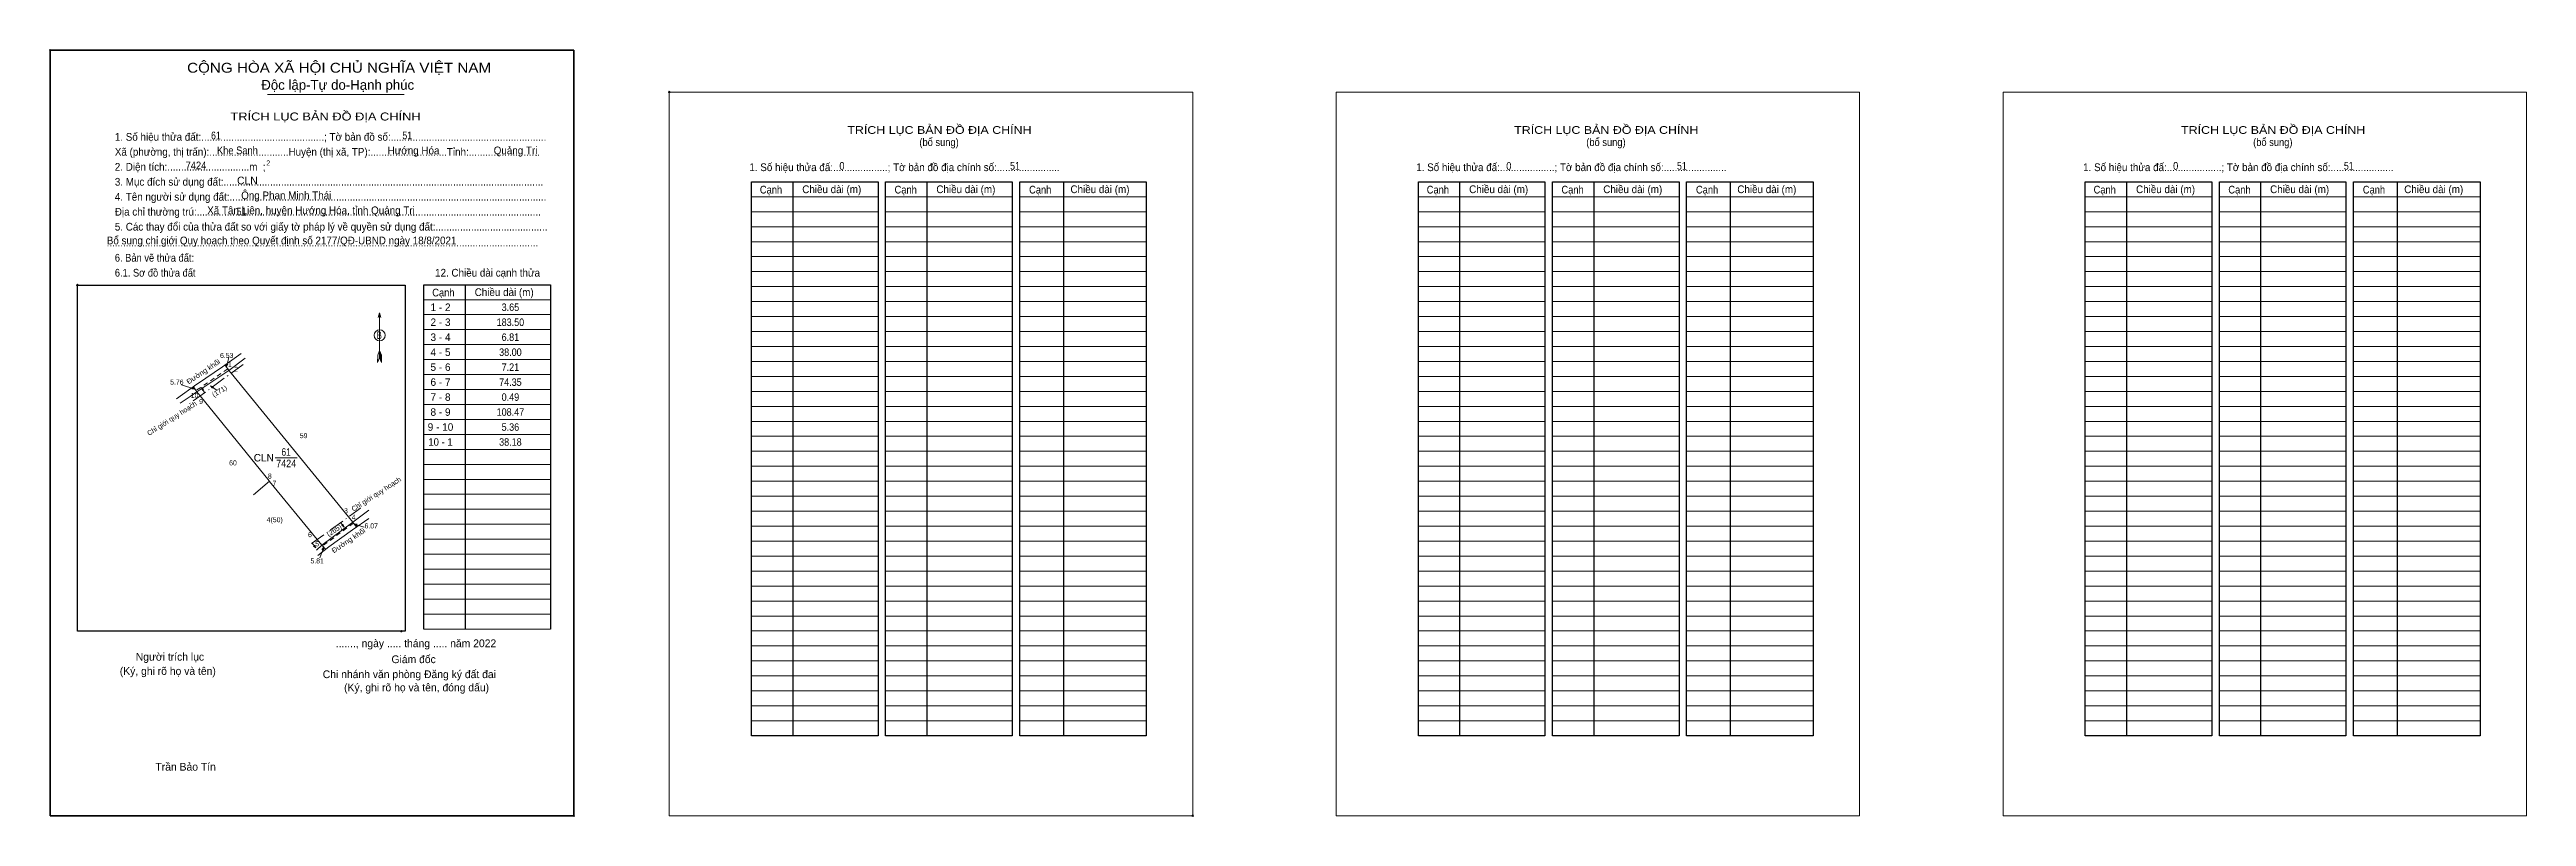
# Model space of a CAD drawing. Header units: metres. Extents: x 548983 to 551434, y 1840659 to 1841418.
import ezdxf
from ezdxf.enums import TextEntityAlignment as Align

# ---------------------------------------------------------------- set-up
doc = ezdxf.new("R2010")
doc.units = ezdxf.units.M
doc.header["$LTSCALE"] = 3
doc.header["$PDMODE"] = 32
doc.header["$PDSIZE"] = 1.5
for name, pattern in [('DOT_DASHED', [7.7, 5, -1.2, 0.3, -1.2]), ('MEDIUM_DASHED', [4.5, 3, -1.5]), ('SHORT_DASHED', [2.7, 1.5, -1.2])]:
    doc.linetypes.add(name, pattern=pattern)
for name, color, linetype, lineweight in [('1', 7, 'Continuous', 13), ('13', 7, 'Continuous', 13), ('2', 7, 'Continuous', 13), ('5', 7, 'Continuous', 13), ('50', 7, 'DOT_DASHED', 13), ('6', 7, 'DOT_DASHED', 13)]:
    doc.layers.add(name, color=color, linetype=linetype, lineweight=lineweight)
for name, color, linetype in [('3', 7, 'Continuous'), ('4', 7, 'Continuous'), ('52', 7, 'Continuous')]:
    doc.layers.add(name, color=color, linetype=linetype)

msp = doc.modelspace()

# ---------------------------------------------------------------- linework, layer by layer
at = {"layer": '1', "lineweight": 25}
for p, q in [((549718.58, 1841287.58), (549718.58, 1840739.31)), ((549851.25, 1841287.58), (549851.25, 1840739.31)), ((549986.38, 1841287.58), (549986.38, 1840739.31)), ((550378.38, 1841287.58), (550378.38, 1840739.31)), ((550511.04, 1841287.58), (550511.04, 1840739.31)), ((550646.17, 1841287.58), (550646.17, 1840739.31)), ((551038.17, 1841287.58), (551038.17, 1840739.31)), ((551170.83, 1841287.58), (551170.83, 1840739.31)), ((551305.96, 1841287.58), (551305.96, 1840739.31)), ((549394.47, 1841185.72), (549394.47, 1840844.91))]:
    msp.add_line(p, q, dxfattribs=at)
at = {"layer": '1'}
for p, q in [((549677.83, 1841272.76), (549803.05, 1841272.76)), ((549810.5, 1841272.76), (549935.71, 1841272.76)), ((549943.16, 1841272.76), (550068.37, 1841272.76)), ((550337.63, 1841272.76), (550462.84, 1841272.76)), ((550470.29, 1841272.76), (550595.5, 1841272.76)), ((550602.95, 1841272.76), (550728.16, 1841272.76)), ((550997.42, 1841272.76), (551122.63, 1841272.76)), ((551130.08, 1841272.76), (551255.29, 1841272.76)), ((551262.74, 1841272.76), (551387.95, 1841272.76)), ((549677.83, 1841257.94), (549803.05, 1841257.94)), ((549677.83, 1841243.12), (549803.05, 1841243.12)), ((549810.5, 1841257.94), (549935.71, 1841257.94)), ((549810.5, 1841243.12), (549935.71, 1841243.12)), ((549943.16, 1841257.94), (550068.37, 1841257.94)), ((549943.16, 1841243.12), (550068.37, 1841243.12)), ((550337.63, 1841257.94), (550462.84, 1841257.94)), ((550337.63, 1841243.12), (550462.84, 1841243.12)), ((550470.29, 1841257.94), (550595.5, 1841257.94)), ((550470.29, 1841243.12), (550595.5, 1841243.12)), ((550602.95, 1841257.94), (550728.16, 1841257.94)), ((550602.95, 1841243.12), (550728.16, 1841243.12)), ((550997.42, 1841257.94), (551122.63, 1841257.94)), ((550997.42, 1841243.12), (551122.63, 1841243.12)), ((551130.08, 1841257.94), (551255.29, 1841257.94)), ((551130.08, 1841243.12), (551255.29, 1841243.12)), ((551262.74, 1841257.94), (551387.95, 1841257.94)), ((551262.74, 1841243.12), (551387.95, 1841243.12)), ((549677.83, 1841228.31), (549803.05, 1841228.31)), ((549677.83, 1841213.49), (549803.05, 1841213.49)), ((549810.5, 1841228.31), (549935.71, 1841228.31)), ((549810.5, 1841213.49), (549935.71, 1841213.49)), ((549943.16, 1841228.31), (550068.37, 1841228.31)), ((549943.16, 1841213.49), (550068.37, 1841213.49)), ((550337.63, 1841228.31), (550462.84, 1841228.31)), ((550337.63, 1841213.49), (550462.84, 1841213.49)), ((550470.29, 1841228.31), (550595.5, 1841228.31)), ((550470.29, 1841213.49), (550595.5, 1841213.49)), ((550602.95, 1841228.31), (550728.16, 1841228.31)), ((550602.95, 1841213.49), (550728.16, 1841213.49)), ((550997.42, 1841228.31), (551122.63, 1841228.31)), ((550997.42, 1841213.49), (551122.63, 1841213.49)), ((551130.08, 1841228.31), (551255.29, 1841228.31)), ((551130.08, 1841213.49), (551255.29, 1841213.49)), ((551262.74, 1841228.31), (551387.95, 1841228.31)), ((551262.74, 1841213.49), (551387.95, 1841213.49)), ((549677.83, 1841198.67), (549803.05, 1841198.67)), ((549810.5, 1841198.67), (549935.71, 1841198.67)), ((549943.16, 1841198.67), (550068.37, 1841198.67)), ((550337.63, 1841198.67), (550462.84, 1841198.67)), ((550470.29, 1841198.67), (550595.5, 1841198.67)), ((550602.95, 1841198.67), (550728.16, 1841198.67)), ((550997.42, 1841198.67), (551122.63, 1841198.67)), ((551130.08, 1841198.67), (551255.29, 1841198.67)), ((551262.74, 1841198.67), (551387.95, 1841198.67)), ((549353.72, 1841170.91), (549478.93, 1841170.91)), ((549677.83, 1841183.85), (549803.05, 1841183.85)), ((549677.83, 1841169.03), (549803.05, 1841169.03)), ((549810.5, 1841183.85), (549935.71, 1841183.85)), ((549810.5, 1841169.03), (549935.71, 1841169.03)), ((549943.16, 1841183.85), (550068.37, 1841183.85)), ((549943.16, 1841169.03), (550068.37, 1841169.03)), ((550337.63, 1841183.85), (550462.84, 1841183.85)), ((550337.63, 1841169.03), (550462.84, 1841169.03)), ((550470.29, 1841183.85), (550595.5, 1841183.85)), ((550470.29, 1841169.03), (550595.5, 1841169.03)), ((550602.95, 1841183.85), (550728.16, 1841183.85)), ((550602.95, 1841169.03), (550728.16, 1841169.03)), ((550997.42, 1841183.85), (551122.63, 1841183.85)), ((550997.42, 1841169.03), (551122.63, 1841169.03)), ((551130.08, 1841183.85), (551255.29, 1841183.85)), ((551130.08, 1841169.03), (551255.29, 1841169.03)), ((551262.74, 1841183.85), (551387.95, 1841183.85)), ((551262.74, 1841169.03), (551387.95, 1841169.03)), ((549309.83, 1841158.04), (549309.83, 1841113.22)), ((549353.72, 1841156.09), (549478.93, 1841156.09)), ((549353.72, 1841141.27), (549478.93, 1841141.27)), ((549677.83, 1841154.21), (549803.05, 1841154.21)), ((549677.83, 1841139.4), (549803.05, 1841139.4)), ((549810.5, 1841154.21), (549935.71, 1841154.21)), ((549810.5, 1841139.4), (549935.71, 1841139.4)), ((549943.16, 1841154.21), (550068.37, 1841154.21)), ((549943.16, 1841139.4), (550068.37, 1841139.4)), ((550337.63, 1841154.21), (550462.84, 1841154.21)), ((550337.63, 1841139.4), (550462.84, 1841139.4)), ((550470.29, 1841154.21), (550595.5, 1841154.21)), ((550470.29, 1841139.4), (550595.5, 1841139.4)), ((550602.95, 1841154.21), (550728.16, 1841154.21)), ((550602.95, 1841139.4), (550728.16, 1841139.4)), ((550997.42, 1841154.21), (551122.63, 1841154.21)), ((550997.42, 1841139.4), (551122.63, 1841139.4)), ((551130.08, 1841154.21), (551255.29, 1841154.21)), ((551130.08, 1841139.4), (551255.29, 1841139.4)), ((551262.74, 1841154.21), (551387.95, 1841154.21)), ((551262.74, 1841139.4), (551387.95, 1841139.4)), ((549158.25, 1841104.33), (549160.52, 1841113.71)), ((549309.83, 1841120.62), (549307.95, 1841116.06)), ((549309.83, 1841120.62), (549311.73, 1841116.06)), ((549309.83, 1841119.98), (549311.73, 1841115.39)), ((549309.83, 1841119.34), (549311.73, 1841114.75)), ((549309.83, 1841118.7), (549311.75, 1841114.08)), ((549309.83, 1841118.03), (549311.75, 1841113.41)), ((549309.83, 1841117.39), (549311.75, 1841112.75)), ((549309.83, 1841116.75), (549311.75, 1841112.08)), ((549309.83, 1841116.11), (549311.78, 1841111.41)), ((549309.83, 1841115.46), (549311.78, 1841110.75)), ((549309.83, 1841114.82), (549311.78, 1841110.08)), ((549309.83, 1841114.18), (549311.8, 1841109.44)), ((549309.83, 1841113.22), (549311.8, 1841108.65)), ((549311.8, 1841108.65), (549311.73, 1841116.06)), ((549353.72, 1841126.45), (549478.93, 1841126.45)), ((549353.72, 1841111.63), (549478.93, 1841111.63)), ((549677.83, 1841124.58), (549803.05, 1841124.58)), ((549810.5, 1841124.58), (549935.71, 1841124.58)), ((549943.16, 1841124.58), (550068.37, 1841124.58)), ((550337.63, 1841124.58), (550462.84, 1841124.58)), ((550470.29, 1841124.58), (550595.5, 1841124.58)), ((550602.95, 1841124.58), (550728.16, 1841124.58)), ((550997.42, 1841124.58), (551122.63, 1841124.58)), ((551130.08, 1841124.58), (551255.29, 1841124.58)), ((551262.74, 1841124.58), (551387.95, 1841124.58)), ((549353.72, 1841096.82), (549478.93, 1841096.82)), ((549677.83, 1841109.76), (549803.05, 1841109.76)), ((549677.83, 1841094.94), (549803.05, 1841094.94)), ((549810.5, 1841109.76), (549935.71, 1841109.76)), ((549810.5, 1841094.94), (549935.71, 1841094.94)), ((549943.16, 1841109.76), (550068.37, 1841109.76)), ((549943.16, 1841094.94), (550068.37, 1841094.94)), ((550337.63, 1841109.76), (550462.84, 1841109.76)), ((550337.63, 1841094.94), (550462.84, 1841094.94)), ((550470.29, 1841109.76), (550595.5, 1841109.76)), ((550470.29, 1841094.94), (550595.5, 1841094.94)), ((550602.95, 1841109.76), (550728.16, 1841109.76)), ((550602.95, 1841094.94), (550728.16, 1841094.94)), ((550997.42, 1841109.76), (551122.63, 1841109.76)), ((550997.42, 1841094.94), (551122.63, 1841094.94)), ((551130.08, 1841109.76), (551255.29, 1841109.76)), ((551130.08, 1841094.94), (551255.29, 1841094.94)), ((551262.74, 1841109.76), (551387.95, 1841109.76)), ((551262.74, 1841094.94), (551387.95, 1841094.94)), ((549127.17, 1841082.36), (549113.79, 1841086.72)), ((549133.5, 1841084), (549136.76, 1841079.08)), ((549142.51, 1841085.64), (549149.09, 1841081.14)), ((549353.72, 1841082), (549478.93, 1841082)), ((549353.72, 1841067.18), (549478.93, 1841067.18)), ((549677.83, 1841080.12), (549803.05, 1841080.12)), ((549677.83, 1841065.31), (549803.05, 1841065.31)), ((549810.5, 1841080.12), (549935.71, 1841080.12)), ((549810.5, 1841065.31), (549935.71, 1841065.31)), ((549943.16, 1841080.12), (550068.37, 1841080.12)), ((549943.16, 1841065.31), (550068.37, 1841065.31)), ((550337.63, 1841080.12), (550462.84, 1841080.12)), ((550337.63, 1841065.31), (550462.84, 1841065.31)), ((550470.29, 1841080.12), (550595.5, 1841080.12)), ((550470.29, 1841065.31), (550595.5, 1841065.31)), ((550602.95, 1841080.12), (550728.16, 1841080.12)), ((550602.95, 1841065.31), (550728.16, 1841065.31)), ((550997.42, 1841080.12), (551122.63, 1841080.12)), ((550997.42, 1841065.31), (551122.63, 1841065.31)), ((551130.08, 1841080.12), (551255.29, 1841080.12)), ((551130.08, 1841065.31), (551255.29, 1841065.31)), ((551262.74, 1841080.12), (551387.95, 1841080.12)), ((551262.74, 1841065.31), (551387.95, 1841065.31)), ((549353.72, 1841052.36), (549478.93, 1841052.36)), ((549677.83, 1841050.49), (549803.05, 1841050.49)), ((549810.5, 1841050.49), (549935.71, 1841050.49)), ((549943.16, 1841050.49), (550068.37, 1841050.49)), ((550337.63, 1841050.49), (550462.84, 1841050.49)), ((550470.29, 1841050.49), (550595.5, 1841050.49)), ((550602.95, 1841050.49), (550728.16, 1841050.49)), ((550997.42, 1841050.49), (551122.63, 1841050.49)), ((551130.08, 1841050.49), (551255.29, 1841050.49)), ((551262.74, 1841050.49), (551387.95, 1841050.49)), ((549353.72, 1841037.54), (549478.93, 1841037.54)), ((549353.72, 1841022.73), (549478.93, 1841022.73)), ((549677.83, 1841035.67), (549803.05, 1841035.67)), ((549677.83, 1841020.85), (549803.05, 1841020.85)), ((549810.5, 1841035.67), (549935.71, 1841035.67)), ((549810.5, 1841020.85), (549935.71, 1841020.85)), ((549943.16, 1841035.67), (550068.37, 1841035.67)), ((549943.16, 1841020.85), (550068.37, 1841020.85)), ((550337.63, 1841035.67), (550462.84, 1841035.67)), ((550337.63, 1841020.85), (550462.84, 1841020.85)), ((550470.29, 1841035.67), (550595.5, 1841035.67)), ((550470.29, 1841020.85), (550595.5, 1841020.85)), ((550602.95, 1841035.67), (550728.16, 1841035.67)), ((550602.95, 1841020.85), (550728.16, 1841020.85)), ((550997.42, 1841035.67), (551122.63, 1841035.67)), ((550997.42, 1841020.85), (551122.63, 1841020.85)), ((551130.08, 1841035.67), (551255.29, 1841035.67)), ((551130.08, 1841020.85), (551255.29, 1841020.85)), ((551262.74, 1841035.67), (551387.95, 1841035.67)), ((551262.74, 1841020.85), (551387.95, 1841020.85)), ((549201, 1840991.16), (549185.07, 1840977.61)), ((549353.72, 1841007.91), (549478.93, 1841007.91)), ((549353.72, 1840993.09), (549478.93, 1840993.09)), ((549677.83, 1841006.03), (549803.05, 1841006.03)), ((549677.83, 1840991.22), (549803.05, 1840991.22)), ((549810.5, 1841006.03), (549935.71, 1841006.03)), ((549810.5, 1840991.22), (549935.71, 1840991.22)), ((549943.16, 1841006.03), (550068.37, 1841006.03)), ((549943.16, 1840991.22), (550068.37, 1840991.22)), ((550337.63, 1841006.03), (550462.84, 1841006.03)), ((550337.63, 1840991.22), (550462.84, 1840991.22)), ((550470.29, 1841006.03), (550595.5, 1841006.03)), ((550470.29, 1840991.22), (550595.5, 1840991.22)), ((550602.95, 1841006.03), (550728.16, 1841006.03)), ((550602.95, 1840991.22), (550728.16, 1840991.22)), ((550997.42, 1841006.03), (551122.63, 1841006.03)), ((550997.42, 1840991.22), (551122.63, 1840991.22)), ((551130.08, 1841006.03), (551255.29, 1841006.03)), ((551130.08, 1840991.22), (551255.29, 1840991.22)), ((551262.74, 1841006.03), (551387.95, 1841006.03)), ((551262.74, 1840991.22), (551387.95, 1840991.22)), ((549353.72, 1840978.27), (549478.93, 1840978.27)), ((549677.83, 1840976.4), (549803.05, 1840976.4)), ((549810.5, 1840976.4), (549935.71, 1840976.4)), ((549943.16, 1840976.4), (550068.37, 1840976.4)), ((550337.63, 1840976.4), (550462.84, 1840976.4)), ((550470.29, 1840976.4), (550595.5, 1840976.4)), ((550602.95, 1840976.4), (550728.16, 1840976.4)), ((550997.42, 1840976.4), (551122.63, 1840976.4)), ((551130.08, 1840976.4), (551255.29, 1840976.4)), ((551262.74, 1840976.4), (551387.95, 1840976.4)), ((549274.75, 1840945.75), (549271.31, 1840950.32)), ((549284.71, 1840948.74), (549294.73, 1840945.75)), ((549353.72, 1840963.45), (549478.93, 1840963.45)), ((549353.72, 1840948.63), (549478.93, 1840948.63)), ((549677.83, 1840961.58), (549803.05, 1840961.58)), ((549677.83, 1840946.76), (549803.05, 1840946.76)), ((549810.5, 1840961.58), (549935.71, 1840961.58)), ((549810.5, 1840946.76), (549935.71, 1840946.76)), ((549943.16, 1840961.58), (550068.37, 1840961.58)), ((549943.16, 1840946.76), (550068.37, 1840946.76)), ((550337.63, 1840961.58), (550462.84, 1840961.58)), ((550337.63, 1840946.76), (550462.84, 1840946.76)), ((550470.29, 1840961.58), (550595.5, 1840961.58)), ((550470.29, 1840946.76), (550595.5, 1840946.76)), ((550602.95, 1840961.58), (550728.16, 1840961.58)), ((550602.95, 1840946.76), (550728.16, 1840946.76)), ((550997.42, 1840961.58), (551122.63, 1840961.58)), ((550997.42, 1840946.76), (551122.63, 1840946.76)), ((551130.08, 1840961.58), (551255.29, 1840961.58)), ((551130.08, 1840946.76), (551255.29, 1840946.76)), ((551262.74, 1840961.58), (551387.95, 1840961.58)), ((551262.74, 1840946.76), (551387.95, 1840946.76)), ((549246.84, 1840925.21), (549243.15, 1840930.03)), ((549252.74, 1840928.07), (549247.27, 1840923.06)), ((549254.52, 1840926.13), (549250.64, 1840915.35)), ((549353.72, 1840933.82), (549478.93, 1840933.82)), ((549353.72, 1840919), (549478.93, 1840919)), ((549677.83, 1840931.94), (549803.05, 1840931.94)), ((549677.83, 1840917.12), (549803.05, 1840917.12)), ((549810.5, 1840931.94), (549935.71, 1840931.94)), ((549810.5, 1840917.12), (549935.71, 1840917.12)), ((549943.16, 1840931.94), (550068.37, 1840931.94)), ((549943.16, 1840917.12), (550068.37, 1840917.12)), ((550337.63, 1840931.94), (550462.84, 1840931.94)), ((550337.63, 1840917.12), (550462.84, 1840917.12)), ((550470.29, 1840931.94), (550595.5, 1840931.94)), ((550470.29, 1840917.12), (550595.5, 1840917.12)), ((550602.95, 1840931.94), (550728.16, 1840931.94)), ((550602.95, 1840917.12), (550728.16, 1840917.12)), ((550997.42, 1840931.94), (551122.63, 1840931.94)), ((550997.42, 1840917.12), (551122.63, 1840917.12)), ((551130.08, 1840931.94), (551255.29, 1840931.94)), ((551130.08, 1840917.12), (551255.29, 1840917.12)), ((551262.74, 1840931.94), (551387.95, 1840931.94)), ((551262.74, 1840917.12), (551387.95, 1840917.12)), ((549353.72, 1840904.18), (549478.93, 1840904.18)), ((549677.83, 1840902.31), (549803.05, 1840902.31)), ((549810.5, 1840902.31), (549935.71, 1840902.31)), ((549943.16, 1840902.31), (550068.37, 1840902.31)), ((550337.63, 1840902.31), (550462.84, 1840902.31)), ((550470.29, 1840902.31), (550595.5, 1840902.31)), ((550602.95, 1840902.31), (550728.16, 1840902.31)), ((550997.42, 1840902.31), (551122.63, 1840902.31)), ((551130.08, 1840902.31), (551255.29, 1840902.31)), ((551262.74, 1840902.31), (551387.95, 1840902.31)), ((549353.72, 1840889.36), (549478.93, 1840889.36)), ((549353.72, 1840874.54), (549478.93, 1840874.54)), ((549677.83, 1840887.49), (549803.05, 1840887.49)), ((549677.83, 1840872.67), (549803.05, 1840872.67)), ((549810.5, 1840887.49), (549935.71, 1840887.49)), ((549810.5, 1840872.67), (549935.71, 1840872.67)), ((549943.16, 1840887.49), (550068.37, 1840887.49)), ((549943.16, 1840872.67), (550068.37, 1840872.67)), ((550337.63, 1840887.49), (550462.84, 1840887.49)), ((550337.63, 1840872.67), (550462.84, 1840872.67)), ((550470.29, 1840887.49), (550595.5, 1840887.49)), ((550470.29, 1840872.67), (550595.5, 1840872.67)), ((550602.95, 1840887.49), (550728.16, 1840887.49)), ((550602.95, 1840872.67), (550728.16, 1840872.67)), ((550997.42, 1840887.49), (551122.63, 1840887.49)), ((550997.42, 1840872.67), (551122.63, 1840872.67)), ((551130.08, 1840887.49), (551255.29, 1840887.49)), ((551130.08, 1840872.67), (551255.29, 1840872.67)), ((551262.74, 1840887.49), (551387.95, 1840887.49)), ((551262.74, 1840872.67), (551387.95, 1840872.67)), ((549353.72, 1840859.73), (549478.93, 1840859.73)), ((549353.72, 1840844.91), (549478.93, 1840844.91)), ((549677.83, 1840857.85), (549803.05, 1840857.85)), ((549677.83, 1840843.03), (549803.05, 1840843.03)), ((549810.5, 1840857.85), (549935.71, 1840857.85)), ((549810.5, 1840843.03), (549935.71, 1840843.03)), ((549943.16, 1840857.85), (550068.37, 1840857.85)), ((549943.16, 1840843.03), (550068.37, 1840843.03)), ((550337.63, 1840857.85), (550462.84, 1840857.85)), ((550337.63, 1840843.03), (550462.84, 1840843.03)), ((550470.29, 1840857.85), (550595.5, 1840857.85)), ((550470.29, 1840843.03), (550595.5, 1840843.03)), ((550602.95, 1840857.85), (550728.16, 1840857.85)), ((550602.95, 1840843.03), (550728.16, 1840843.03)), ((550997.42, 1840857.85), (551122.63, 1840857.85)), ((550997.42, 1840843.03), (551122.63, 1840843.03)), ((551130.08, 1840857.85), (551255.29, 1840857.85)), ((551130.08, 1840843.03), (551255.29, 1840843.03)), ((551262.74, 1840857.85), (551387.95, 1840857.85)), ((551262.74, 1840843.03), (551387.95, 1840843.03)), ((549677.83, 1840828.22), (549803.05, 1840828.22)), ((549810.5, 1840828.22), (549935.71, 1840828.22)), ((549943.16, 1840828.22), (550068.37, 1840828.22)), ((550337.63, 1840828.22), (550462.84, 1840828.22)), ((550470.29, 1840828.22), (550595.5, 1840828.22)), ((550602.95, 1840828.22), (550728.16, 1840828.22)), ((550997.42, 1840828.22), (551122.63, 1840828.22)), ((551130.08, 1840828.22), (551255.29, 1840828.22)), ((551262.74, 1840828.22), (551387.95, 1840828.22)), ((549677.83, 1840813.4), (549803.05, 1840813.4)), ((549677.83, 1840798.58), (549803.05, 1840798.58)), ((549810.5, 1840813.4), (549935.71, 1840813.4)), ((549810.5, 1840798.58), (549935.71, 1840798.58)), ((549943.16, 1840813.4), (550068.37, 1840813.4)), ((549943.16, 1840798.58), (550068.37, 1840798.58)), ((550337.63, 1840813.4), (550462.84, 1840813.4)), ((550337.63, 1840798.58), (550462.84, 1840798.58)), ((550470.29, 1840813.4), (550595.5, 1840813.4)), ((550470.29, 1840798.58), (550595.5, 1840798.58)), ((550602.95, 1840813.4), (550728.16, 1840813.4)), ((550602.95, 1840798.58), (550728.16, 1840798.58)), ((550997.42, 1840813.4), (551122.63, 1840813.4)), ((550997.42, 1840798.58), (551122.63, 1840798.58)), ((551130.08, 1840813.4), (551255.29, 1840813.4)), ((551130.08, 1840798.58), (551255.29, 1840798.58)), ((551262.74, 1840813.4), (551387.95, 1840813.4)), ((551262.74, 1840798.58), (551387.95, 1840798.58)), ((549677.83, 1840783.76), (549803.05, 1840783.76)), ((549677.83, 1840768.94), (549803.05, 1840768.94)), ((549810.5, 1840783.76), (549935.71, 1840783.76)), ((549810.5, 1840768.94), (549935.71, 1840768.94)), ((549943.16, 1840783.76), (550068.37, 1840783.76)), ((549943.16, 1840768.94), (550068.37, 1840768.94)), ((550337.63, 1840783.76), (550462.84, 1840783.76)), ((550337.63, 1840768.94), (550462.84, 1840768.94)), ((550470.29, 1840783.76), (550595.5, 1840783.76)), ((550470.29, 1840768.94), (550595.5, 1840768.94)), ((550602.95, 1840783.76), (550728.16, 1840783.76)), ((550602.95, 1840768.94), (550728.16, 1840768.94)), ((550997.42, 1840783.76), (551122.63, 1840783.76)), ((550997.42, 1840768.94), (551122.63, 1840768.94)), ((551130.08, 1840783.76), (551255.29, 1840783.76)), ((551130.08, 1840768.94), (551255.29, 1840768.94)), ((551262.74, 1840783.76), (551387.95, 1840783.76)), ((551262.74, 1840768.94), (551387.95, 1840768.94)), ((549677.83, 1840754.12), (549803.05, 1840754.12)), ((549810.5, 1840754.12), (549935.71, 1840754.12)), ((549943.16, 1840754.12), (550068.37, 1840754.12)), ((550337.63, 1840754.12), (550462.84, 1840754.12)), ((550470.29, 1840754.12), (550595.5, 1840754.12)), ((550602.95, 1840754.12), (550728.16, 1840754.12)), ((550997.42, 1840754.12), (551122.63, 1840754.12)), ((551130.08, 1840754.12), (551255.29, 1840754.12)), ((551262.74, 1840754.12), (551387.95, 1840754.12))]:
    msp.add_line(p, q, dxfattribs=at)
at = {"layer": '1', "linetype": 'MEDIUM_DASHED'}
for p, q in [((549156.89, 1841106.15), (549160.8, 1841100.92)), ((549125.59, 1841084.55), (549128.95, 1841079.87)), ((549286.93, 1840945.72), (549283.33, 1840950.61)), ((549256.67, 1840923.78), (549252.74, 1840928.07))]:
    msp.add_line(p, q, dxfattribs=at)
at = {"layer": '1', "lineweight": 25}
for points in [[(549677.83, 1841287.58), (549803.05, 1841287.58), (549803.05, 1840739.31), (549677.83, 1840739.31)], [(549810.5, 1841287.58), (549935.71, 1841287.58), (549935.71, 1840739.31), (549810.5, 1840739.31)], [(549943.16, 1841287.58), (550068.37, 1841287.58), (550068.37, 1840739.31), (549943.16, 1840739.31)], [(550337.63, 1841287.58), (550462.84, 1841287.58), (550462.84, 1840739.31), (550337.63, 1840739.31)], [(550470.29, 1841287.58), (550595.5, 1841287.58), (550595.5, 1840739.31), (550470.29, 1840739.31)], [(550602.95, 1841287.58), (550728.16, 1841287.58), (550728.16, 1840739.31), (550602.95, 1840739.31)], [(550997.42, 1841287.58), (551122.63, 1841287.58), (551122.63, 1840739.31), (550997.42, 1840739.31)], [(551130.08, 1841287.58), (551255.29, 1841287.58), (551255.29, 1840739.31), (551130.08, 1840739.31)], [(551262.74, 1841287.58), (551387.95, 1841287.58), (551387.95, 1840739.31), (551262.74, 1840739.31)], [(549010.85, 1841185.35), (549335, 1841185.35), (549335, 1840842.81), (549010.85, 1840842.81)]]:
    msp.add_lwpolyline(points, close=True, dxfattribs=at)
msp.add_lwpolyline([(549353.72, 1840844.91), (549353.72, 1841185.72), (549478.93, 1841185.72), (549478.93, 1840844.91)], dxfattribs=at)
at = {"layer": '1'}
for points in [[(549311.11, 1841153.27), (549309.83, 1841158.04), (549308.54, 1841153.27)], [(549309.83, 1841113.22), (549307.85, 1841108.65), (549307.95, 1841116.06)], [(549159.69, 1841107.07), (549158.25, 1841104.33), (549158.23, 1841107.42)], [(549124.55, 1841084), (549127.17, 1841082.36), (549124.08, 1841082.57)], [(549134.53, 1841081.09), (549133.5, 1841084), (549135.78, 1841081.92)], [(549144.56, 1841083.33), (549142.51, 1841085.64), (549145.41, 1841084.57)], [(549299.34, 1840954.2), (549282.94, 1840943), (549259.74, 1840926.19), (549248.78, 1840917.6)], [(549273.55, 1840948.6), (549274.75, 1840945.75), (549272.35, 1840947.69)], [(549287.37, 1840947.16), (549284.71, 1840948.74), (549287.8, 1840948.6)], [(549245.62, 1840928.05), (549246.84, 1840925.21), (549244.42, 1840927.13)], [(549252.8, 1840923.56), (549254.52, 1840926.13), (549254.21, 1840923.05)]]:
    msp.add_lwpolyline(points, dxfattribs=at)
at = {"layer": '1', "linetype": 'SHORT_DASHED'}
for points in [[(549160.79, 1841100.95), (549159.61, 1841102.39), (549128.09, 1841080.93), (549128.95, 1841079.87)], [(549283.33, 1840950.61), (549283.98, 1840949.81), (549253.46, 1840927.19), (549252.74, 1840928.07)]]:
    msp.add_lwpolyline(points, dxfattribs=at)
at = {"layer": '1'}
msp.add_lwpolyline([(549128.95, 1841079.87), (549160.79, 1841100.95), (549163.09, 1841098.12), (549279.02, 1840955.89), (549283.33, 1840950.61), (549252.74, 1840928.07), (549248.17, 1840933.64), (549201.02, 1840991.13), (549200.71, 1840991.51), (549132.33, 1841075.71)], close=True, dxfattribs=at)
msp.add_circle((549309.831, 1841135.632), 5.47, dxfattribs=at)
for p in [(548984.04, 1841417.72), (549596.48, 1841376.42), (549010.85, 1841185.35), (549331.42, 1840842.81), (549501.86, 1840660.21), (550114.3, 1840660.21)]:
    msp.add_point(p, dxfattribs=at)
at = {"layer": '13'}
msp.add_line((549198.9, 1841373.94), (549334.08, 1841373.94), dxfattribs=at)
at = {"layer": '2'}
msp.add_line((549206.64, 1841014.51), (549228.18, 1841014.51), dxfattribs=at)
at = {"layer": '2', "lineweight": 35}
msp.add_lwpolyline([(548984.04, 1841417.75), (549501.86, 1841417.75), (549501.86, 1840660.21), (548984.04, 1840660.21)], close=True, dxfattribs=at)
at = {"layer": '2'}
for points in [[(549596.48, 1841376.42), (550114.3, 1841376.42), (550114.3, 1840660.21), (549596.48, 1840660.21)], [(550256.28, 1841376.42), (550774.1, 1841376.42), (550774.1, 1840660.21), (550256.28, 1840660.21)], [(550916.07, 1841376.42), (551433.89, 1841376.42), (551433.89, 1840660.21), (550916.07, 1840660.21)]]:
    msp.add_lwpolyline(points, close=True, dxfattribs=at)
at = {"layer": '5'}
msp.add_line((549160.8, 1841100.92), (549176.83, 1841112.92), dxfattribs=at)
for points in [[(549108.87, 1841072.88), (549129.05, 1841087.31), (549129.69, 1841087.74), (549129.69, 1841087.74), (549154.44, 1841104.39), (549154.44, 1841104.39), (549154.54, 1841104.46), (549172.93, 1841117.71)], [(549112.37, 1841068.57), (549122.28, 1841075.09), (549128.95, 1841079.87)], [(549283.33, 1840950.61), (549283.5, 1840950.74), (549299.27, 1840962.7)]]:
    msp.add_lwpolyline(points, dxfattribs=at)
at = {"layer": '50'}
msp.add_line((549242.47, 1840929.53), (549291.05, 1840964.56), dxfattribs=at)
at = {"layer": '6'}
msp.add_line((549174.89, 1841106.72), (549120.99, 1841067.45), dxfattribs=at)

# ---------------------------------------------------------------- texts
at = {"layer": '1', "width": 1.2}
for height, p in [(7.903, (549256.365, 1841348.23)), (7.656, (549863.71, 1841335)), (7.656, (550523.49, 1841335)), (7.656, (551183.29, 1841335))]:
    msp.add_text('TRÍCH LỤC BẢN ĐỒ ĐỊA CHÍNH', height=height, dxfattribs=at).set_placement(p, align=Align.CENTER)
at = {"layer": '1'}
for s, height, width, p in [('1. Số hiệu thửa đất:.............................................; Tờ bản đồ số:.........................................................', 7.656, 0.95, (549047.89, 1841328.2)), ('(bổ sung)', 7.656, 0.9, (549843.9, 1841322.98)), ('(bổ sung)', 7.656, 0.9, (550503.7, 1841322.98)), ('(bổ sung)', 7.656, 0.9, (551163.48, 1841322.98)), ('Xã (phường, thị trấn):.............................Huyện (thị xã, TP):............................Tỉnh:..........................', 7.656, 0.95, (549047.89, 1841313.38)), ('2', 4.939, 0.9, (549197.81, 1841303.75)), ('3. Mục đích sử dụng đất:.....................................................................................................................', 7.656, 0.95, (549047.89, 1841283.74)), ('2. Diện tích:..............................m  ;', 7.656, 0.95, (549047.89, 1841298.56)), ('1. Số hiệu thửa đấ:....................; Tờ bản đồ địa chính số:.......................', 7.656, 0.95, (549675.69, 1841298.13)), ('Cạnh', 7.656, 0.9, (549686.06, 1841275.98)), ('Chiều dài (m)', 7.656, 0.95, (549728.02, 1841276.35)), ('Cạnh', 7.656, 0.9, (549819.35, 1841275.98)), ('Chiều dài (m)', 7.656, 0.95, (549860.69, 1841276.35)), ('Cạnh', 7.656, 0.9, (549952.42, 1841275.98)), ('Chiều dài (m)', 7.656, 0.95, (549993.37, 1841276.35)), ('1. Số hiệu thửa đấ:....................; Tờ bản đồ địa chính số:.......................', 7.656, 0.95, (550335.47, 1841298.13)), ('Cạnh', 7.656, 0.9, (550345.84, 1841275.98)), ('Chiều dài (m)', 7.656, 0.95, (550387.83, 1841276.35)), ('Cạnh', 7.656, 0.9, (550479.13, 1841275.98)), ('Chiều dài (m)', 7.656, 0.95, (550520.5, 1841276.35)), ('Cạnh', 7.656, 0.9, (550612.22, 1841275.98)), ('Chiều dài (m)', 7.656, 0.95, (550653.14, 1841276.35)), ('1. Số hiệu thửa đấ:....................; Tờ bản đồ địa chính số:.......................', 7.656, 0.95, (550995.27, 1841298.13)), ('Cạnh', 7.656, 0.9, (551005.64, 1841275.98)), ('Chiều dài (m)', 7.656, 0.95, (551047.63, 1841276.35)), ('Cạnh', 7.656, 0.9, (551138.93, 1841275.98)), ('Chiều dài (m)', 7.656, 0.95, (551180.28, 1841276.35)), ('Cạnh', 7.656, 0.9, (551272, 1841275.98)), ('Chiều dài (m)', 7.656, 0.95, (551312.95, 1841276.35)), ('Địa chỉ thường trú:..............................................................................................................................', 7.656, 0.95, (549047.89, 1841254.11)), ('4. Tên người sử dụng đất:....................................................................................................................', 7.656, 0.95, (549047.89, 1841268.92)), ('5. Các thay đổi của thửa đất so với giấy tờ pháp lý về quyền sử dụng đất:.........................................', 7.656, 0.95, (549047.89, 1841239.29)), ('..............................................................................................................................................................', 7.656, 0.95, (549039.76, 1841223.57)), ('6. Bản vẽ thửa đất:', 7.656, 0.9, (549047.89, 1841208.55)), ('6.1. Sơ đồ thửa đất', 7.656, 0.9, (549047.89, 1841193.74)), ('12. Chiều dài cạnh thửa', 7.656, 0.95, (549364.72, 1841193.74)), ('Cạnh', 7.656, 0.9, (549361.95, 1841174.12)), ('Chiều dài (m)', 7.656, 0.95, (549403.91, 1841174.49)), ('B', 7.409, 0.75, (549307.09, 1841132.02))]:
    msp.add_text(s, height=height, dxfattribs=dict(at, width=width)).set_placement(p)
for s, p in [('Người trích lục', (549136.21, 1840813.68)), ('(Ký, ghi rõ họ và tên)', (549147.83, 1840799.6)), ('Trần Bảo Tín', (549147.83, 1840704.8))]:
    msp.add_text(s, height=7.656, dxfattribs=at).set_placement(p, align=Align.RIGHT)
msp.add_text('......., ngày ..... tháng ..... năm 2022', height=7.656, dxfattribs=at).set_placement((549266.44, 1840827.01))
for s, p in [('Giám đốc', (549343.515, 1840811.21)), ('Chi nhánh văn phòng Đăng ký đất đai', (549339.29, 1840796.39)), ('(Ký, ghi rõ họ và tên, đóng dấu)', (549346.42, 1840783.3))]:
    msp.add_text(s, height=7.656, dxfattribs=at).set_placement(p, align=Align.CENTER)
at = {"layer": '13', "width": 1.15}
msp.add_text('CỘNG HÒA XÃ HỘI CHỦ NGHĨA VIỆT NAM', height=9.78, dxfattribs=at).set_placement((549269.805, 1841395.53), align=Align.CENTER)
at = {"layer": '13'}
msp.add_text('Độc lập-Tự do-Hạnh phúc', height=9.78, dxfattribs=at).set_placement((549268.405, 1841378.62), align=Align.CENTER)
at = {"layer": '2', "width": 1.1}
for p in [(549136.821, 1841097.668), (549280.401, 1840930.498)]:
    msp.add_text('Đường khối', height=4.939, rotation=33.795, dxfattribs=at).set_placement(p, align=Align.CENTER)
at = {"layer": '2'}
for s, width, p in [('6.53', 0.95, (549158.6, 1841113.24)), ('5.76', 0.95, (549109.24, 1841086.9)), ('1', 0.75, (549161.725, 1841104.58)), ('2', 0.9, (549167.875, 1841099.55)), ('10', 0.95, (549126.805, 1841073.61)), ('9', 0.9, (549133.19, 1841067.59)), ('59', 0.9, (549234.7, 1841033.86)), ('60', 0.95, (549164.745, 1841006.92)), ('8', 0.85, (549201.245, 1840993.86)), ('7', 0.85, (549205.795, 1840986.85)), ('3', 0.85, (549276.57, 1840959.57)), ('6', 0.9, (549240.945, 1840935.9)), ('4', 0.9, (549284.285, 1840953.2)), ('6.07', 0.95, (549301.555, 1840944.57)), ('5', 0.85, (549248.055, 1840926.81)), ('5.81', 0.9, (549248.05, 1840909.92))]:
    msp.add_text(s, height=4.939, dxfattribs=dict(at, width=width)).set_placement(p, align=Align.CENTER)
for p in [(549105.69, 1841051.38), (549307.895, 1840976.423)]:
    msp.add_text('Chỉ giới quy hoạch', height=4.939, rotation=32.718, dxfattribs=at).set_placement(p, align=Align.CENTER)
msp.add_text('4(50)', height=4.939, dxfattribs=at).set_placement((549206.06, 1840950.64), align=Align.CENTER)
at = {"layer": '3', "width": 1.25}
msp.add_text('D', height=0.0247, dxfattribs=at).set_placement((549252.815, 1840928.11), align=Align.CENTER)
msp.add_text('D', height=0.0247, dxfattribs=at).set_placement((549252.815, 1840928.11), align=Align.CENTER)
msp.add_text('D', height=0.0247, dxfattribs=at).set_placement((549252.815, 1840928.11), align=Align.CENTER)
msp.add_text('D', height=0.0247, dxfattribs=at).set_placement((549252.815, 1840928.11), align=Align.CENTER)
msp.add_text('D', height=0.0247, dxfattribs=at).set_placement((549252.815, 1840928.11), align=Align.CENTER)
msp.add_text('D', height=0.0247, dxfattribs=at).set_placement((549252.815, 1840928.11), align=Align.CENTER)
msp.add_text('D', height=0.0247, dxfattribs=at).set_placement((549252.815, 1840928.11), align=Align.CENTER)
msp.add_text('D', height=0.0247, dxfattribs=at).set_placement((549252.815, 1840928.11), align=Align.CENTER)
msp.add_text('D', height=0.0247, dxfattribs=at).set_placement((549252.815, 1840928.11), align=Align.CENTER)
msp.add_text('D', height=0.0247, dxfattribs=at).set_placement((549252.815, 1840928.11), align=Align.CENTER)
msp.add_text('D', height=0.0247, dxfattribs=at).set_placement((549252.815, 1840928.11), align=Align.CENTER)
msp.add_text('D', height=0.0247, dxfattribs=at).set_placement((549252.815, 1840928.11), align=Align.CENTER)
msp.add_text('D', height=0.0247, dxfattribs=at).set_placement((549252.815, 1840928.11), align=Align.CENTER)
msp.add_text('D', height=0.0247, dxfattribs=at).set_placement((549252.815, 1840928.11), align=Align.CENTER)
msp.add_text('D', height=0.0247, dxfattribs=at).set_placement((549252.815, 1840928.11), align=Align.CENTER)
msp.add_text('D', height=0.0247, dxfattribs=at).set_placement((549252.815, 1840928.11), align=Align.CENTER)
msp.add_text('D', height=0.0247, dxfattribs=at).set_placement((549252.815, 1840928.11), align=Align.CENTER)
msp.add_text('D', height=0.0247, dxfattribs=at).set_placement((549252.815, 1840928.11), align=Align.CENTER)
msp.add_text('D', height=0.0247, dxfattribs=at).set_placement((549252.815, 1840928.11), align=Align.CENTER)
at = {"layer": '4'}
for s, rotation, p in [('(171)', 29.87, (549152.7, 1841078.296)), ('(265)', 34.263, (549266.21, 1840940.565))]:
    msp.add_text(s, height=4.939, rotation=rotation, dxfattribs=at).set_placement(p, align=Align.CENTER)
msp.add_text('CLN', height=7.409, dxfattribs=at).set_placement((549205.17, 1841010.81), align=Align.RIGHT)
for s, width, p in [('61', 0.85, (549217.41, 1841016.49)), ('7424', 0.9, (549217.415, 1841005.13))]:
    msp.add_text(s, height=7.409, dxfattribs=dict(at, width=width)).set_placement(p, align=Align.CENTER)
at = {"layer": '52'}
for s, p in [('1 - 2', (549370.11, 1841159.72)), ('3 - 4', (549370.105, 1841130.08)), ('2 - 3', (549370.115, 1841144.9)), ('4 - 5', (549370.115, 1841115.26)), ('5 - 6', (549370.105, 1841100.45)), ('6 - 7', (549370.115, 1841085.63)), ('8 - 9', (549370.115, 1841055.99)), ('7 - 8', (549370.11, 1841070.81)), ('9 - 10', (549370.115, 1841041.17))]:
    msp.add_text(s, height=7.409, dxfattribs=at).set_placement(p, align=Align.CENTER)
for s, width, p in [('3.65', 0.9, (549439.265, 1841159.72)), ('183.50', 0.9, (549439.26, 1841144.9)), ('6.81', 0.9, (549439.26, 1841130.08)), ('38.00', 0.9, (549439.26, 1841115.26)), ('74.35', 0.9, (549439.265, 1841085.63)), ('7.21', 0.9, (549439.26, 1841100.45)), ('108.47', 0.9, (549439.26, 1841055.99)), ('0.49', 0.9, (549439.26, 1841070.81)), ('5.36', 0.9, (549439.26, 1841041.17)), ('10 - 1', 0.95, (549370.11, 1841026.36)), ('38.18', 0.9, (549439.265, 1841026.36))]:
    msp.add_text(s, height=7.409, dxfattribs=dict(at, width=width)).set_placement(p, align=Align.CENTER)
at = {"layer": '6'}
for s, width, p in [('61', 0.85, (549143.08, 1841329.56)), ('51', 0.85, (549332.35, 1841329.65)), ('7424', 0.9, (549117.91, 1841299.92)), ('Khe Sanh', 0.9, (549148.93, 1841314.84)), ('Hướng Hóa', 0.95, (549317.78, 1841314.74)), ('Quảng Trị', 0.95, (549422.74, 1841314.79)), ('0', 0.9, (549764.7, 1841299.46)), ('51', 0.85, (549933.65, 1841299.51)), ('0', 0.9, (550424.5, 1841299.46)), ('51', 0.85, (550593.43, 1841299.51)), ('0', 0.9, (551084.28, 1841299.46)), ('51', 0.85, (551253.23, 1841299.51)), ('Xã Tân Liên, huyện Hướng Hóa, tỉnh Quảng Trị', 0.95, (549139.3, 1841255.51)), ('51', 0.85, (549168.42, 1841254.19)), ('Ông Phan Minh Thái', 0.95, (549172.9, 1841270.31)), ('Bổ sung chỉ giới Quy hoạch theo Quyết định số 2177/QĐ-UBND ngày 18/8/2021', 0.95, (549039.96, 1841225.66))]:
    msp.add_text(s, height=7.656, dxfattribs=dict(at, width=width)).set_placement(p)
msp.add_text('CLN', height=7.656, dxfattribs=at).set_placement((549168.81, 1841285.03))

doc.saveas('drawing.dxf')
